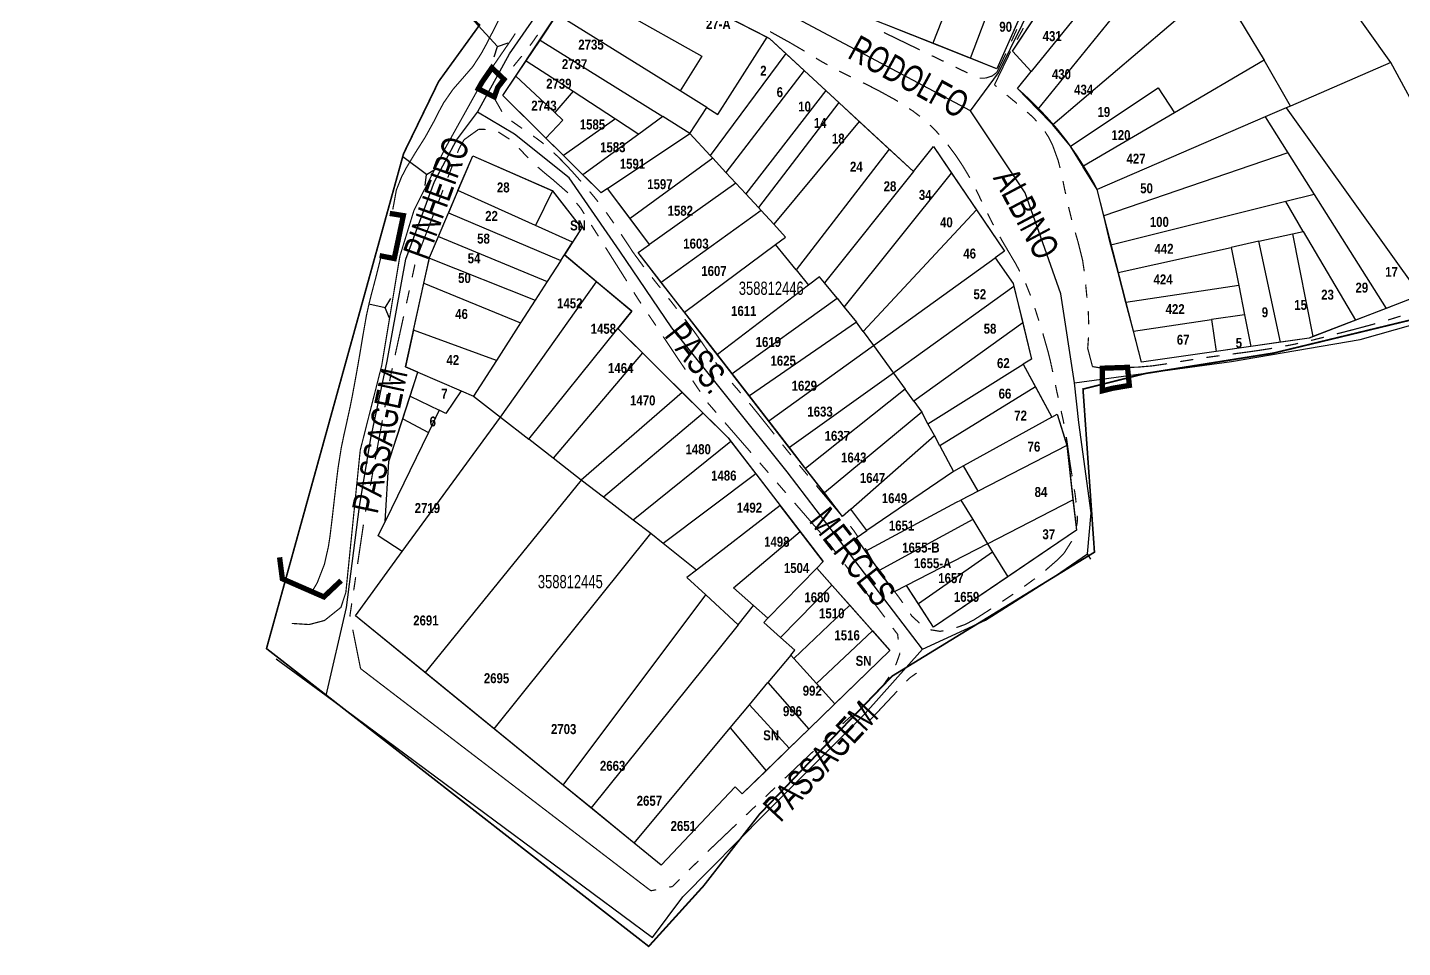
# Model space of a CAD drawing. Extents: x 201676 to 203188, y 4837754 to 4839005.
# Drawn here: x 201893.8 to 202101.1, y 4837857.3 to 4837996 of the extents above; entities that cross this region are included whole.
import ezdxf
from ezdxf.enums import TextEntityAlignment as Align

# ---------------------------------------------------------------- set-up
doc = ezdxf.new("R2010")
doc.units = 0
doc.header["$LTSCALE"] = 1.5
doc.header["$MEASUREMENT"] = 0
doc.linetypes.add('PHANTOMX2', pattern=[5, 2.5, -0.5, 0.5, -0.5, 0.5, -0.5])
doc.linetypes.add('TRACO_25', pattern=[8, 3, -1, 1, -1, 1, -1])
for name, color, linetype in [('CD-MALHA-LOTES', 40, 'CONTINUOUS'), ('CD_TXT_QUADRA', 7, 'CONTINUOUS'), ('HD-CANAIS', 7, 'CONTINUOUS'), ('LM-LIM-SETOR-FISCAL', 7, 'CONTINUOUS'), ('RU-QUADRAS', 210, 'CONTINUOUS'), ('SV-EIXO-RUA-N-PAV', 6, 'CONTINUOUS'), ('SV-EIXO-RUA-PAV', 20, 'CONTINUOUS'), ('SV-ESTIVAS', 7, 'CONTINUOUS'), ('SV-PONTE-BUEIRO', 7, 'CONTINUOUS'), ('SV-RUA-NAO-PAV-S-GUIA-C-GUIA', 7, 'PHANTOMX2'), ('SV-RUA-PAVIM-S-GUIA-C-GUIA', 7, 'CONTINUOUS'), ('SV-TXT-RUA-N-PAV-S-GUIA-C-GUIA', 7, 'CONTINUOUS'), ('Th_NmrPort', 7, 'CONTINUOUS')]:
    doc.layers.add(name, color=color, linetype=linetype)
doc.styles.add('3588-12-2D_TXT$0$ARIAL', font='ARIAL.TTF')
doc.styles.add('ARIAL', font='ARIAL.TTF')
doc.styles.get("Standard").update_dxf_attribs({"font": 'swisscbo.ttf'})
doc.linetypes.add('Limite', pattern='A,20,-3,[130,ltypeshp.shx,S=6.35,R=0,X=0,Y=0],-3,20', length=46)

# ---------------------------------------------------------------- blocks, each defined once
blk = doc.blocks.new('COD045', base_point=(201519.89, 4838593.29))
at = {"layer": 'SV-ESTIVAS'}
blk.add_lwpolyline([(201520.638538, 4838591.792924), (201519.89, 4838593.29), (201520.638538, 4838594.792924)], dxfattribs=at)

msp = doc.modelspace()

# ---------------------------------------------------------------- linework, layer by layer
at = {"layer": 'CD-MALHA-LOTES', "linetype": 'Continuous'}
for p, q in [((202040.18, 4838018.95), (202030.29, 4837993.64)), ((202099.35, 4837990.72), (202079.41, 4838018.73)), ((201986.56, 4838004.19), (202005.35, 4837994.54)), ((202035.98, 4837991.37), (202040.69, 4838003.92)), ((202046.13, 4837983.65), (202063.77, 4838005.4)), ((202045.3, 4838001.8), (202039.97, 4837989.78)), ((202042.33, 4837992.45), (202048.52, 4838001.89)), ((202073.32, 4838002.57), (202080.27, 4837991.08)), ((202070.25, 4837999.95), (202048.38, 4837981.32)), ((201971.11, 4837994.08), (201973.66, 4837997.99)), ((201992.19, 4837986.46), (201973.66, 4837997.99)), ((201983.48, 4837998.44), (201995.46, 4837991.67)), ((202052.71, 4837998.72), (202045.12, 4837989.37)), ((202030.29, 4837993.64), (202023.66, 4837996.28)), ((201969.02, 4837990.99), (201971.11, 4837994.08)), ((201971.11, 4837994.08), (201989.58, 4837982.59)), ((201997.89, 4837982.91), (202005.35, 4837994.54)), ((202005.35, 4837994.54), (202005.67, 4837994.37)), ((202005.67, 4837994.37), (202008.14, 4837992.09)), ((202035.98, 4837991.37), (202030.29, 4837993.64)), ((201995.46, 4837991.67), (201992.19, 4837986.46)), ((202008.14, 4837992.09), (201996.73, 4837976.73)), ((202008.14, 4837992.09), (202010.91, 4837989.53)), ((202045.12, 4837989.37), (202042.33, 4837992.45)), ((201967.44, 4837988.67), (201969.02, 4837990.99)), ((201969.02, 4837990.99), (201976.06, 4837986.4)), ((202010.91, 4837989.53), (201999.09, 4837974.17)), ((202010.91, 4837989.53), (202014.17, 4837986.52)), ((202039.97, 4837989.78), (202035.98, 4837991.37)), ((202043.05, 4837986.82), (202045.12, 4837989.37)), ((202080.27, 4837991.08), (202066.73, 4837983.16)), ((202084.21, 4837984.17), (202080.27, 4837991.08)), ((202099.35, 4837990.72), (202084.21, 4837984.17)), ((202104.5, 4837981.2), (202099.35, 4837990.72)), ((201965.46, 4837985.75), (201967.44, 4837988.67)), ((201973.3, 4837983.18), (201967.44, 4837988.67)), ((201971.94, 4837979.34), (201965.46, 4837985.75)), ((201976.06, 4837986.4), (201973.3, 4837983.18)), ((201976.06, 4837986.4), (201982.44, 4837982.24)), ((201996.24, 4837983.94), (201992.19, 4837986.46)), ((202014.17, 4837986.52), (202002.1, 4837970.92)), ((202014.17, 4837986.52), (202016.15, 4837984.7)), ((202046.13, 4837983.65), (202043.05, 4837986.82)), ((202051.04, 4837978.11), (202064.27, 4837986.92)), ((202064.27, 4837986.92), (202066.73, 4837983.16)), ((201974.51, 4837982.05), (201973.3, 4837983.18)), ((201993.66, 4837980.05), (201996.24, 4837983.94)), ((201996.24, 4837983.94), (201997.89, 4837982.91)), ((202016.15, 4837984.7), (202004.01, 4837968.85)), ((202016.15, 4837984.7), (202019.22, 4837981.86)), ((202048.23, 4837981.5), (202046.13, 4837983.65)), ((202066.73, 4837983.16), (202052.93, 4837975.07)), ((202083.56, 4837983.89), (202080.39, 4837982.52)), ((202084.21, 4837984.17), (202083.56, 4837983.89)), ((202083.56, 4837983.89), (202103.76, 4837955.64)), ((201971.94, 4837979.34), (201974.51, 4837982.05)), ((201982.44, 4837982.24), (201974.6, 4837976.71)), ((201982.44, 4837982.24), (201985.96, 4837979.94)), ((201989.58, 4837982.59), (201985.96, 4837979.94)), ((201993.66, 4837980.05), (201989.58, 4837982.59)), ((202019.22, 4837981.86), (202006.32, 4837966.34)), ((202019.22, 4837981.86), (202023.74, 4837977.69)), ((202048.38, 4837981.32), (202048.23, 4837981.5)), ((202051.04, 4837978.11), (202048.38, 4837981.32)), ((202080.39, 4837982.52), (202055.07, 4837971.6)), ((202080.39, 4837982.52), (202083.81, 4837977.1)), ((201974.6, 4837976.71), (201971.94, 4837979.34)), ((201985.96, 4837979.94), (201977.56, 4837973.78)), ((201981.26, 4837971.72), (201993.66, 4837980.05)), ((201996.73, 4837976.73), (201993.66, 4837980.05)), ((202023.74, 4837977.69), (202009.71, 4837959.45)), ((202023.74, 4837977.69), (202027.4, 4837974.32)), ((202027.4, 4837974.32), (202030.39, 4837978.07)), ((202030.39, 4837978.07), (202033.14, 4837974.03)), ((202051.12, 4837978.01), (202051.04, 4837978.11)), ((202052.8, 4837975.27), (202051.12, 4837978.01)), ((202083.81, 4837977.1), (202056.06, 4837967.61)), ((202083.81, 4837977.1), (202087.77, 4837970.83)), ((201958.71, 4837971.42), (201960.95, 4837976.68)), ((201960.95, 4837976.68), (201972.97, 4837971.38)), ((201977.56, 4837973.78), (201974.6, 4837976.71)), ((201997.13, 4837976.3), (201984.65, 4837967.23)), ((201996.73, 4837976.73), (201997.13, 4837976.3)), ((201999.09, 4837974.17), (201997.13, 4837976.3)), ((202052.93, 4837975.07), (202052.8, 4837975.27)), ((202055.07, 4837971.6), (202052.93, 4837975.07)), ((201980.3, 4837971.08), (201977.56, 4837973.78)), ((201999.09, 4837974.17), (202000.61, 4837972.53)), ((202027.4, 4837974.32), (202013.99, 4837957.5)), ((202016.94, 4837953.87), (202033.14, 4837974.03)), ((202033.14, 4837974.03), (202036.87, 4837968.54)), ((201958.71, 4837971.42), (201957.3, 4837968.09)), ((201970.41, 4837966.16), (201958.71, 4837971.42)), ((201972.97, 4837971.38), (201970.41, 4837966.16)), ((201972.97, 4837971.38), (201977.35, 4837965.76)), ((201981.26, 4837971.72), (201980.3, 4837971.08)), ((201984.65, 4837967.23), (201981.26, 4837971.72)), ((202000.61, 4837972.53), (201987.61, 4837963.31)), ((202002.1, 4837970.92), (202000.61, 4837972.53)), ((202004.01, 4837968.85), (202002.1, 4837970.92)), ((202056.06, 4837967.61), (202055.07, 4837971.6)), ((202087.77, 4837970.83), (202083.5, 4837969.76)), ((202087.77, 4837970.83), (202098.62, 4837953.66)), ((202004.41, 4837968.42), (202004.01, 4837968.85)), ((202083.5, 4837969.76), (202057.15, 4837963.21)), ((202086.14, 4837965.27), (202083.5, 4837969.76)), ((201955.77, 4837964.49), (201957.3, 4837968.09)), ((201957.3, 4837968.09), (201974.22, 4837960.9)), ((201987.61, 4837963.31), (201984.65, 4837967.23)), ((202004.41, 4837968.42), (201989.37, 4837957.58)), ((202006.32, 4837966.34), (202004.41, 4837968.42)), ((202036.87, 4837968.54), (202019.82, 4837950.16)), ((202036.87, 4837968.54), (202041.12, 4837962.3)), ((202057.06, 4837963.54), (202056.06, 4837967.61)), ((201954.43, 4837961.35), (201955.77, 4837964.49)), ((201955.77, 4837964.49), (201972.17, 4837957.71)), ((201975.99, 4837963.64), (201970.41, 4837966.16)), ((201977.35, 4837965.76), (201975.99, 4837963.64)), ((202008.1, 4837964.42), (202006.32, 4837966.34)), ((202079.47, 4837963.79), (202084.53, 4837964.91)), ((202084.53, 4837964.91), (202086.14, 4837965.27)), ((202084.53, 4837964.91), (202087.61, 4837949.4)), ((202086.14, 4837965.27), (202094.01, 4837951.87)), ((201974.76, 4837961.73), (201975.99, 4837963.64)), ((201985.87, 4837962.08), (201987.61, 4837963.31)), ((201992.86, 4837953.1), (202006.58, 4837963.29)), ((202006.58, 4837963.29), (202008.1, 4837964.42)), ((202009.71, 4837959.45), (202006.58, 4837963.29)), ((202057.15, 4837963.21), (202057.06, 4837963.54)), ((202058.23, 4837959.07), (202057.15, 4837963.21)), ((202058.23, 4837959.07), (202075.29, 4837962.86)), ((202079.47, 4837963.79), (202075.29, 4837962.86)), ((202075.29, 4837962.86), (202076.42, 4837957.11)), ((202082.71, 4837948.56), (202079.47, 4837963.79)), ((201953.58, 4837957.49), (201954.4, 4837961.21)), ((201954.4, 4837961.21), (201954.43, 4837961.35)), ((201954.4, 4837961.21), (201970.36, 4837954.9)), ((201974.22, 4837960.9), (201972.17, 4837957.71)), ((201974.22, 4837960.9), (201974.76, 4837961.73)), ((201979.59, 4837957.69), (201974.76, 4837961.73)), ((201989.37, 4837957.58), (201985.87, 4837962.08)), ((202021.34, 4837948.07), (202039.7, 4837961.29)), ((202041.12, 4837962.3), (202039.7, 4837961.29)), ((202039.7, 4837961.29), (202042.42, 4837957.4)), ((202009.71, 4837959.45), (202011.57, 4837957.16)), ((202013.24, 4837958.43), (202011.57, 4837957.16)), ((202013.99, 4837957.5), (202013.24, 4837958.43)), ((202059.42, 4837954.54), (202058.23, 4837959.07)), ((201952.01, 4837950.38), (201953.58, 4837957.49)), ((201953.58, 4837957.49), (201968.15, 4837951.47)), ((201965.12, 4837937.28), (201979.59, 4837957.69)), ((201972.17, 4837957.71), (201970.36, 4837954.9)), ((201984.92, 4837953.24), (201979.59, 4837957.69)), ((201992.86, 4837953.1), (201989.37, 4837957.58)), ((202011.57, 4837957.16), (201997.85, 4837946.69)), ((202015.87, 4837955.18), (202013.99, 4837957.5)), ((202042.52, 4837956.97), (202024.62, 4837944.11)), ((202042.42, 4837957.4), (202042.52, 4837956.97)), ((202042.52, 4837956.97), (202043.86, 4837951.46)), ((202076.42, 4837957.11), (202059.42, 4837954.54)), ((202076.42, 4837957.11), (202077.3, 4837952.69)), ((201970.36, 4837954.9), (201968.15, 4837951.47)), ((202000.05, 4837943.87), (202015.87, 4837955.18)), ((202015.87, 4837955.18), (202016.94, 4837953.87)), ((202060.55, 4837950.24), (202059.42, 4837954.54)), ((202103.76, 4837955.64), (202098.62, 4837953.66)), ((201982.82, 4837950.63), (201984.92, 4837953.24)), ((201997.85, 4837946.69), (201992.86, 4837953.1)), ((202016.94, 4837953.87), (202018.79, 4837951.58)), ((202077.3, 4837952.69), (202072.33, 4837951.97)), ((202077.3, 4837952.69), (202078.24, 4837947.92)), ((202098.62, 4837953.66), (202094.01, 4837951.87)), ((201952.01, 4837950.38), (201950.79, 4837944.87)), ((201964.5, 4837945.79), (201952.01, 4837950.38)), ((201968.15, 4837951.47), (201964.5, 4837945.79)), ((201969.39, 4837933.94), (201982.82, 4837950.63)), ((201982.82, 4837950.63), (201986.52, 4837946.96)), ((202018.79, 4837951.58), (202002.67, 4837940.49)), ((202019.82, 4837950.16), (202018.79, 4837951.58)), ((202019.82, 4837950.16), (202021.34, 4837948.07)), ((202043.86, 4837951.46), (202027.42, 4837939.69)), ((202043.86, 4837951.46), (202045.18, 4837946.02)), ((202060.55, 4837950.24), (202072.33, 4837951.97)), ((202061.78, 4837945.54), (202060.55, 4837950.24)), ((202072.33, 4837951.97), (202073.03, 4837947.16)), ((202094.01, 4837951.87), (202087.61, 4837949.4)), ((202005.59, 4837936.71), (202021.34, 4837948.07)), ((202021.34, 4837948.07), (202024.35, 4837943.92)), ((202078.24, 4837947.92), (202073.03, 4837947.16)), ((202082.71, 4837948.56), (202078.24, 4837947.92)), ((202087.06, 4837949.19), (202082.71, 4837948.56)), ((202087.61, 4837949.4), (202087.06, 4837949.19)), ((201986.52, 4837946.96), (201973.06, 4837931.07)), ((201986.52, 4837946.96), (201992.53, 4837941)), ((202000.05, 4837943.87), (201997.85, 4837946.69)), ((202045.18, 4837946.02), (202043.94, 4837945.24)), ((202073.03, 4837947.16), (202061.78, 4837945.54)), ((201950.79, 4837944.87), (201952.68, 4837944.06)), ((201951.5, 4837940.41), (201952.68, 4837944.06)), ((201952.68, 4837944.06), (201959.22, 4837941.24)), ((201964.5, 4837945.79), (201961.06, 4837940.45)), ((202002.32, 4837940.95), (202000.05, 4837943.87)), ((202024.35, 4837943.92), (202008.67, 4837932.7)), ((202024.62, 4837944.11), (202024.35, 4837943.92)), ((202024.35, 4837943.92), (202026.11, 4837941.5)), ((202029.57, 4837936.27), (202043.94, 4837945.24)), ((202043.94, 4837945.24), (202045.78, 4837941.85)), ((202045.78, 4837941.85), (202031.36, 4837932.96)), ((202045.78, 4837941.85), (202048.26, 4837937.26)), ((201950.39, 4837936.99), (201951.5, 4837940.41)), ((201951.5, 4837940.41), (201955.9, 4837938.31)), ((201959.22, 4837941.24), (201956.88, 4837937.84)), ((201959.22, 4837941.24), (201961.06, 4837940.45)), ((201961.06, 4837940.45), (201965.12, 4837937.28)), ((201992.53, 4837941), (201977.27, 4837927.78)), ((201992.53, 4837941), (201995.68, 4837937.88)), ((202002.67, 4837940.49), (202002.32, 4837940.95)), ((202005.59, 4837936.71), (202002.67, 4837940.49)), ((202026.11, 4837941.5), (202011.13, 4837929.51)), ((202027.42, 4837939.69), (202026.11, 4837941.5)), ((202027.42, 4837939.69), (202028.62, 4837938.04)), ((201955.9, 4837938.31), (201954.26, 4837934.95)), ((201956.88, 4837937.84), (201955.9, 4837938.31)), ((201995.68, 4837937.88), (201980.64, 4837925.2)), ((201995.68, 4837937.88), (201999.46, 4837934.14)), ((202028.62, 4837938.04), (202013.95, 4837925.85)), ((202029.57, 4837936.27), (202028.62, 4837938.04)), ((202048.26, 4837937.26), (202049.05, 4837937.7)), ((202049.05, 4837937.7), (202050.5, 4837933.11)), ((201948.31, 4837930.57), (201950.39, 4837936.99)), ((201950.32, 4837916.99), (201965.12, 4837937.28)), ((201950.39, 4837936.99), (201954.26, 4837934.95)), ((201965.12, 4837937.28), (201969.39, 4837933.94)), ((202008.67, 4837932.7), (202005.59, 4837936.71)), ((202030.54, 4837934.48), (202029.57, 4837936.27)), ((202048.26, 4837937.26), (202034.93, 4837929.92)), ((201954.26, 4837934.95), (201947.73, 4837921.54)), ((201973.06, 4837931.07), (201969.39, 4837933.94)), ((201999.86, 4837933.62), (201985.13, 4837921.75)), ((201999.46, 4837934.14), (201999.86, 4837933.62)), ((201999.86, 4837933.62), (202003.64, 4837928.71)), ((202017.93, 4837923.37), (202030.54, 4837934.48)), ((202031.36, 4837932.96), (202030.54, 4837934.48)), ((202011.13, 4837929.51), (202008.67, 4837932.7)), ((202031.36, 4837932.96), (202033.43, 4837929.09)), ((202050.52, 4837932.97), (202037.15, 4837926.12)), ((202050.5, 4837933.11), (202050.52, 4837932.97)), ((202050.52, 4837932.97), (202051.43, 4837924.79)), ((201947.73, 4837921.54), (201948.31, 4837930.57)), ((201977.27, 4837927.78), (201973.06, 4837931.07)), ((202013.95, 4837925.85), (202011.13, 4837929.51)), ((202034.93, 4837929.92), (202033.43, 4837929.09)), ((202037.15, 4837926.12), (202034.93, 4837929.92)), ((201977.27, 4837927.78), (201953.76, 4837898.78)), ((201980.64, 4837925.2), (201977.27, 4837927.78)), ((202003.64, 4837928.71), (201989.64, 4837918.23)), ((202003.64, 4837928.71), (202007.3, 4837923.95)), ((202033.43, 4837929.09), (202020.37, 4837920.16)), ((201985.13, 4837921.75), (201980.64, 4837925.2)), ((202016.7, 4837922.28), (202013.95, 4837925.85)), ((202037.15, 4837926.12), (202034.51, 4837924.77)), ((202007.3, 4837923.95), (201994.65, 4837914.22)), ((202010.32, 4837920.03), (202007.3, 4837923.95)), ((202017.93, 4837923.37), (202016.7, 4837922.28)), ((202020.37, 4837920.16), (202017.93, 4837923.37)), ((202020.15, 4837917.07), (202033.87, 4837924.44)), ((202033.87, 4837924.44), (202034.51, 4837924.77)), ((202034.51, 4837924.77), (202036.32, 4837921.82)), ((202038.56, 4837918.17), (202051.43, 4837924.79)), ((202051.43, 4837924.79), (202051.94, 4837920.21)), ((201946.69, 4837919.39), (201947.73, 4837921.54)), ((201987.79, 4837919.71), (201985.13, 4837921.75)), ((202036.32, 4837921.82), (202022.21, 4837914.13)), ((202036.32, 4837921.82), (202038.56, 4837918.17)), ((201950.32, 4837916.99), (201946.69, 4837919.39)), ((201964.17, 4837890.28), (201987.79, 4837919.71)), ((201989.64, 4837918.23), (201987.79, 4837919.71)), ((202000.23, 4837911.55), (202010.32, 4837920.03)), ((202013.79, 4837915.52), (202010.32, 4837920.03)), ((202018.76, 4837919.05), (202020.37, 4837920.16)), ((202020.15, 4837917.07), (202018.76, 4837919.05)), ((202051.94, 4837920.21), (202041.6, 4837913.2)), ((201943.28, 4837907.33), (201950.32, 4837916.99)), ((201994.65, 4837914.22), (201989.64, 4837918.23)), ((202022.21, 4837914.13), (202020.15, 4837917.07)), ((202038.56, 4837918.17), (202026.34, 4837911.88)), ((202039.31, 4837916.93), (202028.14, 4837909.1)), ((202038.56, 4837918.17), (202039.31, 4837916.93)), ((202039.31, 4837916.93), (202041.6, 4837913.2)), ((202012.81, 4837914.51), (202013.79, 4837915.52)), ((201994.65, 4837914.22), (201993.2, 4837913.11)), ((201993.2, 4837913.11), (201996.08, 4837910.46)), ((202005.45, 4837906.95), (202012.81, 4837914.51)), ((202012.81, 4837914.51), (202015.08, 4837911.95)), ((202024.46, 4837910.91), (202022.21, 4837914.13)), ((202041.6, 4837913.2), (202030.4, 4837905.59)), ((202003.28, 4837908.86), (202000.23, 4837911.55)), ((202015.08, 4837911.95), (202007.32, 4837904.07)), ((202015.08, 4837911.95), (202017.78, 4837908.91)), ((202026.34, 4837911.88), (202024.46, 4837910.91)), ((202028.14, 4837909.1), (202026.34, 4837911.88)), ((201974.56, 4837881.81), (201996.08, 4837910.46)), ((201996.08, 4837910.46), (202000.96, 4837905.97)), ((202000.96, 4837905.97), (202003.28, 4837908.86)), ((202003.28, 4837908.86), (202005.45, 4837906.95)), ((202017.78, 4837908.91), (202009.35, 4837900.88)), ((202017.78, 4837908.91), (202021.2, 4837905.05)), ((202030.4, 4837905.59), (202028.14, 4837909.1)), ((201953.76, 4837898.78), (201943.28, 4837907.33)), ((202004.82, 4837906.31), (202005.45, 4837906.95)), ((202000.96, 4837905.97), (201978.78, 4837878.37)), ((202007.32, 4837904.07), (202004.82, 4837906.31)), ((202021.2, 4837905.05), (202012.75, 4837897.11)), ((202021.2, 4837905.05), (202023.83, 4837902.09)), ((202009.48, 4837902.12), (202007.32, 4837904.07)), ((202008.88, 4837901.39), (202005.44, 4837897.25)), ((202008.88, 4837901.39), (202009.48, 4837902.12)), ((202009.35, 4837900.88), (202008.88, 4837901.39)), ((202012.75, 4837897.11), (202009.35, 4837900.88)), ((202023.83, 4837902.09), (202015.53, 4837894.04)), ((201964.17, 4837890.28), (201953.76, 4837898.78)), ((202002.64, 4837893.89), (202005.44, 4837897.25)), ((202005.44, 4837897.25), (202011.6, 4837890.22)), ((202015.53, 4837894.04), (202012.75, 4837897.11)), ((202015.53, 4837894.04), (202011.6, 4837890.22)), ((201999.77, 4837890.44), (202002.64, 4837893.89)), ((202002.64, 4837893.89), (202008.65, 4837887.36)), ((201974.56, 4837881.81), (201964.17, 4837890.28)), ((201985.3, 4837873.04), (201999.77, 4837890.44)), ((201999.77, 4837890.44), (202005.16, 4837883.97)), ((202011.6, 4837890.22), (202008.65, 4837887.36)), ((202008.65, 4837887.36), (202005.16, 4837883.97)), ((202005.16, 4837883.97), (202001.54, 4837880.46)), ((201978.78, 4837878.37), (201974.56, 4837881.81)), ((202000.48, 4837881.51), (201989.34, 4837869.75)), ((202001.54, 4837880.46), (202000.48, 4837881.51)), ((201985.3, 4837873.04), (201978.78, 4837878.37)), ((201989.34, 4837869.75), (201985.3, 4837873.04))]:
    msp.add_line(p, q, dxfattribs=at)
at = {"layer": 'HD-CANAIS', "const_width": 0.18}
for points in [[(201973.78, 4838013.57), (201972.34, 4838010.94), (201971.54, 4838009.67), (201970.47, 4838007.83), (201969.07, 4838005.18), (201967.98, 4838003.07), (201967.28, 4838001.74), (201966.13, 4837999.56), (201964.74, 4837996.9), (201964.06, 4837995.57), (201962.94, 4837993.39), (201962.22, 4837992.07), (201960.93, 4837990.09), (201958.96, 4837987.82), (201957.97, 4837986.69), (201956.56, 4837984.66), (201955.85, 4837983.35), (201955.17, 4837982), (201953.78, 4837979.48), (201952.18, 4837976.95), (201950.88, 4837974.78), (201950.19, 4837973.43), (201949.43, 4837971.51), (201948.89, 4837968.57)], [(201947.15, 4837961.57), (201946.42, 4837958.66), (201946.04, 4837957.21), (201945.65, 4837955.74), (201945.29, 4837954.28), (201944.92, 4837952.61), (201944.4, 4837949.66), (201944.05, 4837947.54), (201943.54, 4837944.59), (201943.06, 4837941.95), (201942.79, 4837940.48), (201942.5, 4837939.01), (201941.88, 4837936.17), (201941.55, 4837934.7), (201941.12, 4837932.64), (201940.65, 4837929.68), (201940.46, 4837928.19), (201940.29, 4837926.7), (201940.06, 4837924.71), (201939.72, 4837921.73), (201939.41, 4837919.23), (201939.18, 4837917.74), (201938.58, 4837915.08), (201937.5, 4837912.3), (201936.72, 4837910.98)]]:
    msp.add_lwpolyline(points, dxfattribs=at)
at = {"layer": 'LM-LIM-SETOR-FISCAL', "linetype": 'Limite', "ltscale": 0.1}
msp.add_lwpolyline([(201890.55, 4838098.52, 0.25, 0.25, 0), (201916.78, 4838054.69, 0.25, 0.25, 0), (201935.55, 4838022.18, 0.25, 0.25, 0), (201944.37, 4838013.43, 0.25, 0.25, 0), (201961.97, 4837996.38, 0.25, 0.25, 0), (201955.8, 4837987.86, 0.25, 0.25, 0), (201950.51, 4837976.98, 0.25, 0.25, 0), (201929.85, 4837902.38, 0.25, 0.25, 0), (201987.47, 4837857.48, 0.25, 0.25, 0), (201995.75, 4837866.61, 0.25, 0.25, 0), (202004.16, 4837877.39, 0.25, 0.25, 0), (202024.16, 4837898.22, 0.25, 0.25, 0), (202054.67, 4837916.91, 0.25, 0.25, 0), (202052.94, 4837941.5, 0.25, 0.25, 0), (202062.35, 4837943.85, 0.25, 0.25, 0), (202081.65, 4837946.92, 0.25, 0.25, 0), (202117.15, 4837955.49, 0.25, 0.25, 0), (202132.73, 4837962.82, 0.25, 0.25, 0), (202162.19, 4837980.82, 0.25, 0.25, 0), (202185.87, 4837992.59, 0.25, 0.25, 0), (202219.77, 4838006.79, 0.25, 0.25, 0), (202233.64, 4838009.24, 0.25, 0.25, 0)], format="xyseb", dxfattribs=at)
at = {"layer": 'RU-QUADRAS', "color": 6, "linetype": 'Continuous'}
msp.add_lwpolyline([(201975.78, 4838073.49), (202037.69, 4838090.3), (202093.18, 4838095.71, -0.014895), (202155.27, 4838103.6), (202159.54, 4838072.57), (202160.85, 4838051.1), (202086.1, 4838032.86), (202061.83, 4838026.36), (202060.08, 4838035.15), (202039.97, 4837989.78), (202006.06, 4838003.3), (202006.81, 4838007.09), (201984.27, 4838012.8), (201984.27, 4838029.99), (201986.97, 4838030.73)], format="xyb", close=True, dxfattribs=at)
msp.add_lwpolyline([(202115.8, 4837960.29), (202087.06, 4837949.19), (202061.78, 4837945.54), (202055.08, 4837971.57, 0.095428), (202043.05, 4837986.82), (202045.12, 4837989.37), (202042.33, 4837992.45), (202048.52, 4838001.89), (202047.37, 4838002.76), (202058.33, 4838015.37), (202059.1, 4838014.7), (202061.99, 4838018.66), (202063.11, 4838017.67), (202065.59, 4838020.88), (202066.81, 4838019.7), (202069.64, 4838022.47), (202076.15, 4838015.94), (202079.41, 4838018.73), (202110.94, 4838032.6)], format="xyb", dxfattribs=at)
for points in [[(201965.46, 4837985.75), (201979.93, 4838007.59), (202005.67, 4837994.37), (202027.4, 4837974.32), (202030.39, 4837978.07), (202041.12, 4837962.3), (202039.7, 4837961.29), (202042.42, 4837957.4), (202045.18, 4837946.02), (202043.94, 4837945.24), (202048.26, 4837937.26), (202049.05, 4837937.7), (202050.52, 4837932.97), (202051.94, 4837920.21), (202030.4, 4837905.59), (202026.34, 4837911.88), (202024.46, 4837910.91), (202018.76, 4837919.05), (202020.37, 4837920.16), (202017.93, 4837923.37), (202016.7, 4837922.28), (201985.87, 4837962.08), (201987.61, 4837963.31), (201981.26, 4837971.72), (201980.3, 4837971.08)], [(201943.28, 4837907.33), (201950.32, 4837916.99), (201946.69, 4837919.39), (201947.73, 4837921.54), (201948.31, 4837930.57), (201952.68, 4837944.06), (201950.79, 4837944.87), (201954.43, 4837961.35), (201960.95, 4837976.68), (201972.93, 4837971.43), (201977.35, 4837965.76), (201974.76, 4837961.73), (201984.92, 4837953.24), (201982.82, 4837950.63), (201999.46, 4837934.14), (202013.79, 4837915.52), (202012.81, 4837914.51), (202023.83, 4837902.09), (202001.54, 4837880.46), (202000.48, 4837881.51), (201989.34, 4837869.75)]]:
    msp.add_lwpolyline(points, close=True, dxfattribs=at)
at = {"layer": 'SV-EIXO-RUA-N-PAV'}
for points in [[(201938.84, 4837895.32), (201941.91, 4837908.57), (201943.87, 4837923.8), (201945.59, 4837934.11), (201948.04, 4837945.71), (201950.87, 4837961.06), (201955.16, 4837972.78), (201958.48, 4837979.04), (201961.66, 4837983.24), (201966.46, 4837992.05), (201973.58, 4838002.31), (201978.37, 4838009.55), (201979.83, 4838011.73), (201982.05, 4838020.48), (201981.44, 4838031.03), (201979.47, 4838043), (201978, 4838055.28), (201978.61, 4838063.63), (201981.07, 4838071.3), (201982.91, 4838076.46), (201984.5, 4838083.09), (201985.74, 4838088.83)], [(202035.98, 4837983.44), (202040.18, 4837989.16), (202043.76, 4837996.4), (202048.31, 4838005.66), (202051.98, 4838011.11), (202060.86, 4838022.36), (202069.32, 4838025.66), (202078.25, 4838025.22), (202085.99, 4838028.38), (202097.52, 4838032.33), (202110.55, 4838035.8), (202131.24, 4838040.7), (202145.93, 4838043.7), (202156.04, 4838045.75), (202163.78, 4838047.96), (202177.81, 4838054.57)], [(202051.67, 4837942.46), (202075.31, 4837945.66), (202094.72, 4837948.97), (202113.71, 4837954.33), (202127.54, 4837961.15), (202144.68, 4837969.61), (202163.77, 4837981.17), (202179.67, 4837989.84), (202193.71, 4837997.48), (202208.78, 4838004.3), (202215.39, 4838006.77), (202225.92, 4838007.81), (202239.64, 4838010.8), (202255.95, 4838012.86), (202273.09, 4838017.82), (202293.12, 4838026.08), (202299.1, 4838028.55)], [(201988.06, 4837858.8), (201992.63, 4837864.94), (202005.01, 4837877.53), (202020.08, 4837892.61), (202028.75, 4837902.31), (202038.25, 4837906.64), (202048.78, 4837913.35), (202053.63, 4837916.66), (202054.15, 4837922.85), (202052.29, 4837936.48), (202051.67, 4837942.46), (202049.61, 4837955.88), (202044.24, 4837971.06), (202035.98, 4837983.44), (202016.99, 4837993.56), (202002.74, 4838001.2), (201979.83, 4838011.73)], [(202028.75, 4837902.31), (202008.32, 4837929.04), (201990.97, 4837950.72), (201983.13, 4837962.28), (201975.49, 4837973.33), (201967.23, 4837979.93), (201961.66, 4837983.24)], [(202054.12, 4837915.85), (202053.63, 4837916.66)]]:
    msp.add_lwpolyline(points, dxfattribs=at)
at = {"layer": 'SV-EIXO-RUA-PAV'}
msp.add_lwpolyline([(201931.3, 4837900.83), (201938.84, 4837895.32), (201988.06, 4837858.8)], dxfattribs=at)
at = {"layer": 'SV-ESTIVAS'}
for points in [[(201964.68, 4837993.16), (201959.98, 4837998.23)], [(201953.95, 4837973.85), (201950.41, 4837976.53)], [(201947.75, 4837953.73), (201945.26, 4837954.32)]]:
    msp.add_lwpolyline(points, dxfattribs=at)
at = {"layer": 'SV-PONTE-BUEIRO', "const_width": 0.8}
for points in [[(201964.2, 4837985.54), (201964.71, 4837986.97), (201965.65, 4837988.19), (201963.83, 4837989.93), (201962.31, 4837987.72), (201961.78, 4837986.77)], [(202055.86, 4837944.64), (202055.86, 4837941.23), (202057.39, 4837941.62), (202059.93, 4837942.05), (202059.65, 4837944.77)]]:
    msp.add_lwpolyline(points, close=True, dxfattribs=at)
for points in [[(201948.43, 4837967.98), (201950.48, 4837967.65), (201949.11, 4837961.18), (201946.91, 4837961.61)], [(201941.09, 4837912.62), (201938.5, 4837910.17), (201932.24, 4837912.9), (201931.82, 4837916.13)]]:
    msp.add_lwpolyline(points, dxfattribs=at)
at = {"layer": 'SV-RUA-NAO-PAV-S-GUIA-C-GUIA', "const_width": 0.18}
for points in [[(202042.97, 4837995.74), (202042.15, 4837993.92)], [(202042.99, 4837994.16), (202043.95, 4837995.91)], [(201967.35, 4837995.1), (201966.94, 4837994.45)], [(201966.94, 4837994.45), (201966.94, 4837994.45)], [(201969.56, 4837993.27), (201969.81, 4837993.6)], [(201969.81, 4837993.6), (201970.15, 4837994.08)], [(201970.15, 4837994.08), (201970.67, 4837994.83)], [(201970.67, 4837994.83), (201970.72, 4837994.91)], [(202005.76, 4837995.4), (202005.89, 4837995.32)], [(202005.89, 4837995.32), (202006.63, 4837994.91)], [(202006.63, 4837994.91), (202007.21, 4837994.59)], [(202007.21, 4837994.59), (202008.38, 4837993.94)], [(202008.38, 4837993.94), (202008.52, 4837993.87)], [(202008.52, 4837993.87), (202010.11, 4837992.94)], [(202023.26, 4837995.1), (202022.93, 4837995.26)], [(202023.83, 4837994.82), (202023.26, 4837995.1)], [(202028.33, 4837992.64), (202023.83, 4837994.82)], [(201967.41, 4837990.57), (201968.33, 4837991.7)], [(202010.11, 4837992.94), (202010.82, 4837992.52)], [(202010.82, 4837992.52), (202010.97, 4837992.43)], [(202012.68, 4837991.39), (202013.38, 4837990.96)], [(202031.93, 4837990.9), (202030.13, 4837991.77)], [(202039.59, 4837987.36), (202042.03, 4837992.4)], [(202041.32, 4837992.1), (202040.02, 4837989.39)], [(201967.07, 4837990.15), (201967.41, 4837990.57)], [(202013.38, 4837990.96), (202014.41, 4837990.39)], [(202016.17, 4837989.44), (202017.96, 4837988.56)], [(202035.53, 4837989.16), (202033.73, 4837990.03)], [(202040.02, 4837989.39), (202039.94, 4837989.23)], [(201964.7, 4837986.95), (201965.23, 4837987.78)], [(201965.23, 4837987.78), (201965.53, 4837988.25)], [(201965.53, 4837988.25), (201965.81, 4837988.59)], [(202019.76, 4837987.68), (202019.94, 4837987.6)], [(202019.94, 4837987.6), (202021.55, 4837986.79)], [(202038.24, 4837988.38), (202037.35, 4837988.38)], [(202038.35, 4837988.41), (202038.24, 4837988.38)], [(202039.23, 4837988.69), (202038.35, 4837988.41)], [(202039.29, 4837988.73), (202039.23, 4837988.69)], [(202039.94, 4837989.23), (202039.29, 4837988.73)], [(202039.9, 4837987.1), (202039.59, 4837987.36)], [(201964.2, 4837985.34), (201964.7, 4837986.94)], [(201964.36, 4837985.05), (201964.2, 4837985.34)], [(201964.7, 4837986.94), (201964.7, 4837986.95)], [(202021.55, 4837986.79), (202021.83, 4837986.65)], [(202021.83, 4837986.65), (202024.19, 4837985.36)], [(202024.19, 4837985.36), (202024.46, 4837985.21)], [(202024.46, 4837985.21), (202025.05, 4837984.86)], [(202042.98, 4837984.56), (202041.44, 4837985.83)], [(201965.35, 4837983.31), (201964.36, 4837985.05)], [(202026.74, 4837983.78), (202027.29, 4837983.42)], [(202027.29, 4837983.42), (202028.36, 4837982.61)], [(202045.4, 4837982.48), (202044.51, 4837983.27)], [(201966.84, 4837981.87), (201966.75, 4837981.94)], [(201967.57, 4837981.36), (201966.84, 4837981.87)], [(201968.39, 4837980.79), (201967.57, 4837981.36)], [(202029.86, 4837981.29), (202030.28, 4837980.92)], [(202045.94, 4837981.88), (202045.4, 4837982.48)], [(201959.52, 4837978.89), (201959.63, 4837979.08)], [(201959.63, 4837979.08), (201961.07, 4837980.12)], [(201961.07, 4837980.12), (201961.82, 4837980.65)], [(201961.82, 4837980.65), (201962.9, 4837980.64)], [(201964.79, 4837980.26), (201966.47, 4837979.18)], [(201970.45, 4837979.37), (201970.04, 4837979.66)], [(201970.85, 4837979.07), (201970.45, 4837979.37)], [(201971.42, 4837978.65), (201970.85, 4837979.07)], [(202030.28, 4837980.92), (202031.27, 4837979.87)], [(202047.7, 4837979.56), (202047.2, 4837980.33)], [(202047.74, 4837979.48), (202047.7, 4837979.56)], [(202048.38, 4837978.21), (202047.74, 4837979.48)], [(201958.63, 4837977.1), (201958.89, 4837977.75)], [(201958.89, 4837977.75), (201959.52, 4837978.89)], [(201967.92, 4837977.81), (201968.6, 4837977.08)], [(201968.6, 4837977.08), (201968.99, 4837976.66)], [(201971.64, 4837978.46), (201971.42, 4837978.65)], [(201973.66, 4837976.65), (201973.14, 4837977.14)], [(202032.55, 4837978.34), (202033.75, 4837976.74)], [(202048.57, 4837977.67), (202048.38, 4837978.21)], [(202049.21, 4837975.92), (202048.57, 4837977.67)], [(201957.18, 4837973.37), (201957.9, 4837975.24)], [(201968.99, 4837976.66), (201969.3, 4837976.36)], [(201970.74, 4837974.97), (201970.74, 4837974.97)], [(201970.74, 4837974.97), (201971.5, 4837974.32)], [(201973.86, 4837976.45), (201973.66, 4837976.65)], [(201974.83, 4837975.47), (201973.86, 4837976.45)], [(201975.26, 4837975.01), (201974.83, 4837975.47)], [(201975.86, 4837974.37), (201975.26, 4837975.01)], [(202033.75, 4837976.74), (202033.83, 4837976.62)], [(202033.83, 4837976.62), (202034.31, 4837975.91)], [(202034.31, 4837975.91), (202034.67, 4837975.37)], [(202034.67, 4837975.37), (202035.37, 4837974.22)], [(202049.24, 4837975.79), (202049.21, 4837975.92)], [(202049.49, 4837974.82), (202049.24, 4837975.79)], [(201971.5, 4837974.32), (201971.93, 4837973.96)], [(201971.93, 4837973.96), (201973.04, 4837973.05)], [(201973.04, 4837973.05), (201973.1, 4837973)], [(201973.1, 4837973), (201975.3, 4837971.07)], [(201975.94, 4837974.28), (201975.86, 4837974.37)], [(201977.27, 4837972.79), (201975.94, 4837974.28)], [(202035.37, 4837974.22), (202035.45, 4837974.09)], [(202035.45, 4837974.09), (202035.87, 4837973.35)], [(202050.19, 4837971.53), (202049.92, 4837972.86)], [(201955.74, 4837969.64), (201956.46, 4837971.51)], [(201979.29, 4837970.42), (201978.57, 4837971.27)], [(202036.8, 4837971.58), (202036.95, 4837971.28)], [(202036.95, 4837971.28), (202037.24, 4837970.68)], [(202037.24, 4837970.68), (202037.61, 4837969.93)], [(202050.33, 4837970.91), (202050.19, 4837971.53)], [(201976.58, 4837969.54), (201977.18, 4837968.83)], [(201977.18, 4837968.83), (201977.22, 4837968.77)], [(201977.22, 4837968.77), (201977.3, 4837968.64)], [(201977.3, 4837968.64), (201977.75, 4837967.92)], [(201979.84, 4837969.73), (201979.29, 4837970.42)], [(202037.61, 4837969.93), (202037.68, 4837969.78)], [(202050.77, 4837968.91), (202050.76, 4837968.95)], [(202051, 4837967.98), (202050.77, 4837968.91)], [(201952.85, 4837962.18), (201955.01, 4837967.77)], [(201981.13, 4837968.05), (201981.06, 4837968.14)], [(201981.64, 4837967.32), (201981.13, 4837968.05)], [(201982.21, 4837966.5), (201981.64, 4837967.32)], [(202038.55, 4837967.98), (202039, 4837967.09)], [(202039, 4837967.09), (202039.35, 4837966.39)], [(202051.13, 4837967.45), (202051, 4837967.98)], [(202051.25, 4837967.01), (202051.13, 4837967.45)], [(201978.82, 4837966.23), (201979.89, 4837964.54)], [(201983.5, 4837964.56), (201983.32, 4837964.84)], [(201983.87, 4837964), (201983.5, 4837964.56)], [(202039.35, 4837966.39), (202039.46, 4837966.2)], [(202040.42, 4837964.45), (202040.8, 4837963.77)], [(202052.15, 4837963.83), (202051.78, 4837965.09)], [(201980.96, 4837962.85), (201984.16, 4837957.78)], [(201985.15, 4837962.06), (201983.87, 4837964)], [(202040.8, 4837963.77), (202041.93, 4837961.85)], [(202052.32, 4837963.16), (202052.15, 4837963.83)], [(202052.88, 4837960.93), (202052.32, 4837963.16)], [(201951.8, 4837958.33), (201952.23, 4837960.28)], [(201985.55, 4837961.52), (201985.15, 4837962.06)], [(201986.73, 4837959.91), (201985.55, 4837961.52)], [(202041.93, 4837961.85), (202041.99, 4837961.75)], [(202041.99, 4837961.75), (202042.44, 4837960.99)], [(202042.44, 4837960.99), (202042.76, 4837960.46)], [(202042.76, 4837960.46), (202043.4, 4837959.24)], [(202052.98, 4837960.24), (202052.88, 4837960.93)], [(202053.13, 4837959.25), (202052.98, 4837960.24)], [(201989.21, 4837956.77), (201987.97, 4837958.33)], [(201950.95, 4837954.42), (201951.38, 4837956.38)], [(201985.23, 4837956.08), (201985.76, 4837955.24)], [(202044.29, 4837957.45), (202045.03, 4837955.59)], [(202053.36, 4837957.1), (202053.35, 4837957.26)], [(202053.44, 4837956.27), (202053.36, 4837957.1)], [(202053.54, 4837955.27), (202053.44, 4837956.27)], [(201985.76, 4837955.24), (201985.87, 4837955.07)], [(201985.87, 4837955.07), (201986.31, 4837954.41)], [(201991.11, 4837954.36), (201990.45, 4837955.2)], [(201991.68, 4837953.62), (201991.11, 4837954.36)], [(201949.24, 4837946.61), (201950.52, 4837952.47)], [(201987.43, 4837952.74), (201988.54, 4837951.08)], [(201993.27, 4837951.58), (201992.91, 4837952.04)], [(202045.68, 4837953.7), (202046.29, 4837951.8)], [(202053.75, 4837952.98), (202053.72, 4837953.28)], [(202053.77, 4837952.28), (202053.75, 4837952.98)], [(202053.8, 4837951.28), (202053.77, 4837952.28)], [(202098.92, 4837951.92), (202099.44, 4837952.07)], [(202099.44, 4837952.07), (202100.83, 4837952.5)], [(201993.52, 4837951.25), (201993.27, 4837951.58)], [(201994.17, 4837950.38), (201993.52, 4837951.25)], [(201994.7, 4837949.64), (201994.17, 4837950.38)], [(202046.89, 4837949.89), (202046.96, 4837949.64)], [(202091.2, 4837949.82), (202092.17, 4837950.07)], [(202092.17, 4837950.07), (202093.06, 4837950.3)], [(202093.06, 4837950.3), (202094.1, 4837950.57)], [(202094.1, 4837950.57), (202094.51, 4837950.68)], [(202094.51, 4837950.68), (202096.04, 4837951.09)], [(202096.04, 4837951.09), (202096.56, 4837951.23)], [(202096.56, 4837951.23), (202097, 4837951.36)], [(201989.65, 4837949.42), (201992.99, 4837944.43)], [(201995.52, 4837948.48), (201994.7, 4837949.64)], [(201995.85, 4837948), (201995.52, 4837948.48)], [(201996.36, 4837947.24), (201995.85, 4837948)], [(202046.96, 4837949.64), (202047.71, 4837947)], [(202053.65, 4837947.64), (202053.77, 4837949.28)], [(202083.42, 4837947.99), (202084.4, 4837948.18)], [(202084.4, 4837948.18), (202084.72, 4837948.24)], [(202084.72, 4837948.24), (202085.37, 4837948.39)], [(202087.33, 4837948.83), (202087.47, 4837948.86)], [(202087.47, 4837948.86), (202089.26, 4837949.32)], [(201996.41, 4837947.17), (201996.36, 4837947.24)], [(202047.71, 4837947), (202047.77, 4837946.76)], [(202047.77, 4837946.76), (202047.95, 4837946.03)], [(202047.95, 4837946.03), (202048.13, 4837945.24)], [(202053.74, 4837947.3), (202053.65, 4837947.64)], [(202054.37, 4837944.89), (202053.74, 4837947.3)], [(202067.81, 4837945.68), (202069.56, 4837945.96)], [(202071.54, 4837946.26), (202072.02, 4837946.33)], [(202072.02, 4837946.33), (202073.52, 4837946.53)], [(202075.51, 4837946.79), (202077.49, 4837947.05)], [(202077.49, 4837947.05), (202077.71, 4837947.08)], [(202077.71, 4837947.08), (202078.48, 4837947.19)], [(202078.48, 4837947.19), (202079.2, 4837947.29)], [(202079.2, 4837947.29), (202081.45, 4837947.64)], [(201948.53, 4837943.33), (201948.82, 4837944.65)], [(201998.13, 4837944.74), (201997.55, 4837945.53)], [(201998.14, 4837944.72), (201998.13, 4837944.74)], [(201998.77, 4837943.95), (201998.14, 4837944.72)], [(202048.13, 4837945.24), (202048.38, 4837944.08)], [(202054.87, 4837944.81), (202054.37, 4837944.89)], [(202055.86, 4837944.64), (202054.87, 4837944.81)], [(202059.65, 4837944.77), (202060.65, 4837944.79)], [(202060.65, 4837944.79), (202061.15, 4837944.8)], [(202061.15, 4837944.8), (202062.64, 4837944.93)], [(202062.64, 4837944.93), (202063.36, 4837944.99)], [(202063.36, 4837944.99), (202065.62, 4837945.32)], [(202067.59, 4837945.64), (202067.81, 4837945.68)], [(201948.41, 4837942.69), (201948.53, 4837943.33)], [(201994.1, 4837942.77), (201995.22, 4837941.11)], [(202001.01, 4837941.28), (202000.04, 4837942.4)], [(202048.79, 4837942.12), (202048.99, 4837941.14)], [(201947.69, 4837938.76), (201948.05, 4837940.73)], [(202001.34, 4837940.88), (202001.01, 4837941.28)], [(202048.99, 4837941.14), (202049.06, 4837940.83)], [(202049.06, 4837940.83), (202049.21, 4837940.17)], [(201996.34, 4837939.46), (201997.65, 4837937.95)], [(202002.91, 4837939.05), (202002.64, 4837939.36)], [(202003.28, 4837938.59), (202002.91, 4837939.05)], [(202003.86, 4837937.88), (202003.28, 4837938.59)], [(202003.91, 4837937.82), (202003.86, 4837937.88)], [(202005.73, 4837935.54), (202003.91, 4837937.82)], [(202049.64, 4837938.21), (202049.86, 4837937.24)], [(201946.23, 4837930.89), (201947.32, 4837936.79)], [(201998.96, 4837936.44), (202002.9, 4837931.91)], [(202005.78, 4837935.47), (202005.73, 4837935.54)], [(202006.4, 4837934.69), (202005.78, 4837935.47)], [(202049.86, 4837937.24), (202050.06, 4837936.33)], [(202050.06, 4837936.33), (202050.07, 4837936.26)], [(202050.41, 4837934.29), (202050.51, 4837933.74)], [(202050.51, 4837933.74), (202050.71, 4837932.31)], [(202008.07, 4837932.6), (202007.65, 4837933.12)], [(202008.27, 4837932.34), (202008.07, 4837932.6)], [(202008.9, 4837931.57), (202008.27, 4837932.34)], [(202050.71, 4837932.31), (202050.72, 4837932.25)], [(202050.72, 4837932.25), (202050.98, 4837930.33)], [(202004.21, 4837930.39), (202005.52, 4837928.88)], [(202010.42, 4837929.72), (202010.17, 4837930.02)], [(202010.81, 4837929.25), (202010.42, 4837929.72)], [(202011.38, 4837928.57), (202010.81, 4837929.25)], [(202050.98, 4837930.33), (202051.03, 4837930)], [(202051.03, 4837930), (202051.3, 4837928.36)], [(201945.51, 4837926.96), (201945.87, 4837928.93)], [(202006.83, 4837927.37), (202008.14, 4837925.86)], [(202011.45, 4837928.48), (202011.38, 4837928.57)], [(201944.78, 4837923.03), (201945.14, 4837924.99)], [(202013.07, 4837926.55), (202012.74, 4837926.95)], [(202013.38, 4837926.18), (202013.07, 4837926.55)], [(202015, 4837924.25), (202013.38, 4837926.18)], [(202051.63, 4837926.38), (202051.76, 4837925.58)], [(202051.76, 4837925.58), (202051.9, 4837924.4)], [(202009.45, 4837924.35), (202013.38, 4837919.82)], [(202015.31, 4837923.89), (202015, 4837924.25)], [(202016.56, 4837922.41), (202015.31, 4837923.89)], [(201943.58, 4837915.12), (201944.46, 4837921.05)], [(202016.6, 4837922.36), (202016.56, 4837922.41)], [(202052.09, 4837921.49), (202051.89, 4837920.43)], [(202052.07, 4837922.41), (202052.09, 4837921.49)], [(202018.45, 4837920.08), (202017.87, 4837920.82)], [(202018.48, 4837920.03), (202018.45, 4837920.08)], [(202019.03, 4837919.19), (202018.48, 4837920.03)], [(202014.63, 4837918.26), (202015.84, 4837916.67)], [(202020.82, 4837916.27), (202020.12, 4837917.51)], [(202050.07, 4837916.74), (202049.49, 4837916.16)], [(202050.17, 4837916.89), (202050.07, 4837916.74)], [(202051.24, 4837918.58), (202050.17, 4837916.89)], [(202017.04, 4837915.07), (202018.25, 4837913.47)], [(202021.11, 4837915.77), (202020.82, 4837916.27)], [(202048.98, 4837915.65), (202047.26, 4837914.15)], [(202049.49, 4837916.16), (202048.98, 4837915.65)], [(201943, 4837911.16), (201943.29, 4837913.14)], [(202022.85, 4837913.06), (202022.17, 4837914.08)], [(202023.34, 4837912.46), (202022.85, 4837913.06)], [(202045.69, 4837912.92), (202044.07, 4837911.74)], [(202019.45, 4837911.88), (202023.07, 4837907.09)], [(202024.72, 4837910.74), (202023.34, 4837912.46)], [(202025.19, 4837910.1), (202024.72, 4837910.74)], [(202042.43, 4837910.6), (202042.05, 4837910.34)], [(201942.43, 4837907.33), (201942.7, 4837909.18)], [(202025.77, 4837909.28), (202025.19, 4837910.1)], [(202040.8, 4837909.5), (202040.77, 4837909.49)], [(202041.6, 4837910.04), (202040.8, 4837909.5)], [(202042.05, 4837910.34), (202041.6, 4837910.04)], [(201942.46, 4837907.2), (201942.43, 4837907.33)], [(202027.16, 4837907.26), (202026.91, 4837907.64)], [(202027.56, 4837906.89), (202027.16, 4837907.26)], [(202028.3, 4837906.22), (202027.56, 4837906.89)], [(202036.48, 4837906.7), (202035.7, 4837906.29)], [(202036.58, 4837906.76), (202036.48, 4837906.7)], [(202038.98, 4837908.3), (202036.58, 4837906.76)], [(202039.1, 4837908.38), (202038.98, 4837908.3)], [(201944.03, 4837899.36), (201942.85, 4837905.24)], [(202024.27, 4837905.49), (202024.87, 4837904.69)], [(202024.87, 4837904.69), (202024.99, 4837904.54)], [(202024.99, 4837904.54), (202025.09, 4837903.74)], [(202031.38, 4837904.98), (202029.94, 4837905.21)], [(202031.91, 4837905.06), (202031.38, 4837904.98)], [(202035.14, 4837906), (202033.85, 4837905.54)], [(202035.7, 4837906.29), (202035.14, 4837906)], [(202025.04, 4837900.8), (202024.77, 4837900.06)], [(202025.34, 4837901.64), (202025.04, 4837900.8)], [(202025.32, 4837901.75), (202025.34, 4837901.64)], [(202023.71, 4837898.12), (202023.14, 4837897.3)], [(202024.77, 4837900.06), (202024.67, 4837899.87)], [(202027.04, 4837898.11), (202026.77, 4837897.92)], [(202027.86, 4837898.69), (202027.04, 4837898.11)], [(202024.95, 4837895.98), (202020.84, 4837891.6)], [(202022.53, 4837896.52), (202021.98, 4837895.87)], [(202022.95, 4837897.03), (202022.53, 4837896.52)], [(202023.14, 4837897.3), (202022.95, 4837897.03)], [(202026.77, 4837897.92), (202026.32, 4837897.44)], [(202020.44, 4837894.36), (202019.86, 4837893.79)], [(202021.98, 4837895.87), (202020.44, 4837894.36)], [(202017.62, 4837891.86), (202016.71, 4837891.04)], [(202018.21, 4837892.36), (202017.62, 4837891.86)], [(202019.86, 4837893.79), (202019.72, 4837893.67)], [(202015.23, 4837889.69), (202013.78, 4837888.31)], [(202012.33, 4837886.94), (202007.98, 4837882.81)], [(202006.53, 4837881.43), (202005.08, 4837880.05)], [(202003.62, 4837878.68), (202002.17, 4837877.3)], [(202000.72, 4837875.92), (201997.1, 4837872.48)], [(201996.84, 4837872.24), (201996.38, 4837871.78)], [(201997.1, 4837872.48), (201996.84, 4837872.24)], [(201994.96, 4837870.38), (201993.53, 4837868.97)], [(201992.11, 4837867.57), (201991.4, 4837866.87)], [(201988.6, 4837866.02), (201987.8, 4837865.86)], [(201991.03, 4837866.5), (201990.56, 4837866.41)], [(201991.4, 4837866.87), (201991.03, 4837866.5)]]:
    msp.add_lwpolyline(points, dxfattribs=at)
at = {"layer": 'SV-RUA-NAO-PAV-S-GUIA-C-GUIA', "linetype": 'TRACO_25', "const_width": 0.18, "flags": 128}
msp.add_lwpolyline([(201933.67, 4837906.17), (201936.27, 4837906), (201938.59, 4837906.61), (201941.07, 4837908.59), (201941.81, 4837910.82), (201943.98, 4837932.27), (201947.22, 4837945.05), (201949.95, 4837961.51), (201952.08, 4837968.43), (201956.87, 4837977.94), (201962.31, 4837987.72), (201966.94, 4837994.45)], dxfattribs=at)
at = {"layer": 'SV-RUA-PAVIM-S-GUIA-C-GUIA', "linetype": 'Continuous', "const_width": 0.18, "flags": 128}
msp.add_lwpolyline([(201944.03, 4837899.36), (201987.8, 4837865.86)], dxfattribs=at)

# ---------------------------------------------------------------- block references
at = {"layer": 'SV-ESTIVAS'}
for p, rotation in [((201964.68, 4837993.16, 3.29), 315), ((201953.95, 4837973.85, 3.24), 327), ((201947.75, 4837953.73, 3.24), 356)]:
    msp.add_blockref('COD045', p, dxfattribs=dict(at, rotation=rotation))

# ---------------------------------------------------------------- texts
at = {"layer": 'CD_TXT_QUADRA', "linetype": 'Continuous', "style": 'ARIAL', "width": 0.7}
for s, p in [('358812446', (202001.05, 4837955.7)), ('358812445', (201970.76, 4837911.47))]:
    msp.add_text(s, height=2, dxfattribs=at).set_placement(p)
at = {"layer": 'SV-TXT-RUA-N-PAV-S-GUIA-C-GUIA', "width": 0.7}
for s, rotation, style, p in [('RODOLFO', 331.2173, 'ARIAL', (202017.27, 4837991.5)), ('PINHEIRO', 70, 'ARIAL', (201954.11, 4837960.79)), ('ALBINO', 297.9574, 'ARIAL', (202039.32, 4837973.33)), ('PASS.                      MERCES', 307.964, '3588-12-2D_TXT$0$ARIAL', (201989.72, 4837949.54)), ('PASSAGEM', 78, 'ARIAL', (201946.6, 4837922.56)), ('PASSAGEM', 47, 'ARIAL', (202007.34, 4837876.04))]:
    msp.add_text(s, height=4, rotation=rotation, dxfattribs=dict(at, style=style)).set_placement(p)
at = {"layer": 'Th_NmrPort', "color": 1}
for s, p in [('27-A', (201996.1, 4837996.52)), ('90', (202040.33, 4837996.12)), ('2735', (201976.86, 4837993.43)), ('431', (202046.86, 4837994.71)), ('2737', (201974.38, 4837990.48)), ('2', (202004.28, 4837989.49)), ('430', (202048.26, 4837988.97)), ('2739', (201972.01, 4837987.53)), ('434', (202051.61, 4837986.64)), ('6', (202006.76, 4837986.26)), ('2743', (201969.77, 4837984.23)), ('10', (202010.01, 4837984.1)), ('19', (202055.13, 4837983.27)), ('1585', (201977.08, 4837981.39)), ('14', (202012.37, 4837981.62)), ('18', (202015.09, 4837979.26)), ('120', (202057.23, 4837979.78)), ('1583', (201980.15, 4837977.96)), ('427', (202059.51, 4837976.23)), ('1591', (201983.11, 4837975.46)), ('24', (202017.81, 4837975.02)), ('1597', (201987.25, 4837972.39)), ('28', (202022.89, 4837972.07)), ('28', (201964.59, 4837971.9)), ('34', (202028.2, 4837970.77)), ('50', (202061.57, 4837971.77)), ('1582', (201990.32, 4837968.38)), ('22', (201962.82, 4837967.6)), ('SN', (201975.62, 4837966.17)), ('40', (202031.39, 4837966.64)), ('100', (202063.02, 4837966.7)), ('58', (201961.61, 4837964.18)), ('1603', (201992.68, 4837963.43)), ('46', (202034.9, 4837961.93)), ('442', (202063.72, 4837962.64)), ('54', (201960.18, 4837961.21)), ('50', (201958.74, 4837958.24)), ('1607', (201995.4, 4837959.3)), ('424', (202063.58, 4837958.03)), ('17', (202098.5, 4837959.17)), ('52', (202036.43, 4837955.8)), ('23', (202088.85, 4837955.73)), ('29', (202094.02, 4837956.79)), ('1452', (201973.66, 4837954.43)), ('422', (202065.4, 4837953.55)), ('15', (202084.79, 4837954.19)), ('46', (201958.3, 4837952.82)), ('1611', (201999.89, 4837953.28)), ('9', (202079.89, 4837953.07)), ('1458', (201978.72, 4837950.59)), ('58', (202037.97, 4837950.6)), ('1619', (202003.59, 4837948.6)), ('67', (202067.08, 4837948.94)), ('5', (202075.96, 4837948.46)), ('42', (201956.98, 4837945.88)), ('1625', (202005.83, 4837945.77)), ('62', (202039.98, 4837945.41)), ('1464', (201981.34, 4837944.67)), ('1629', (202009.02, 4837942)), ('7', (201956.2, 4837940.81)), ('1470', (201984.66, 4837939.79)), ('66', (202040.22, 4837940.81)), ('1633', (202011.39, 4837938.1)), ('72', (202042.58, 4837937.5)), ('6', (201954.44, 4837936.62)), ('1637', (202013.99, 4837934.45)), ('76', (202044.59, 4837932.82)), ('1480', (201993.02, 4837932.43)), ('1643', (202016.47, 4837931.18)), ('1486', (201996.88, 4837928.46)), ('1647', (202019.3, 4837928.11)), ('1649', (202022.61, 4837925.05)), ('84', (202045.65, 4837925.98)), ('2719', (201952.19, 4837923.56)), ('1492', (202000.74, 4837923.62)), ('1651', (202023.68, 4837920.92)), ('1498', (202004.87, 4837918.48)), ('37', (202046.83, 4837919.61)), ('1655-B', (202025.68, 4837917.6)), ('1504', (202007.85, 4837914.52)), ('1655-A', (202027.45, 4837915.25)), ('1657', (202031.12, 4837913)), ('1680', (202010.94, 4837910.11)), ('1659', (202033.48, 4837910.17)), ('2691', (201951.97, 4837906.62)), ('1510', (202013.15, 4837907.69)), ('1516', (202015.47, 4837904.39)), ('SN', (202018.67, 4837900.53)), ('2695', (201962.62, 4837897.91)), ('992', (202010.69, 4837896.02)), ('996', (202007.71, 4837892.94)), ('2703', (201972.74, 4837890.24)), ('SN', (202004.73, 4837889.3)), ('2663', (201980.12, 4837884.7)), ('2657', (201985.66, 4837879.43)), ('2651', (201990.77, 4837875.63))]:
    msp.add_text(s, height=1.5, dxfattribs=at).set_placement(p, align=Align.MIDDLE_LEFT)

doc.saveas('drawing.dxf')
